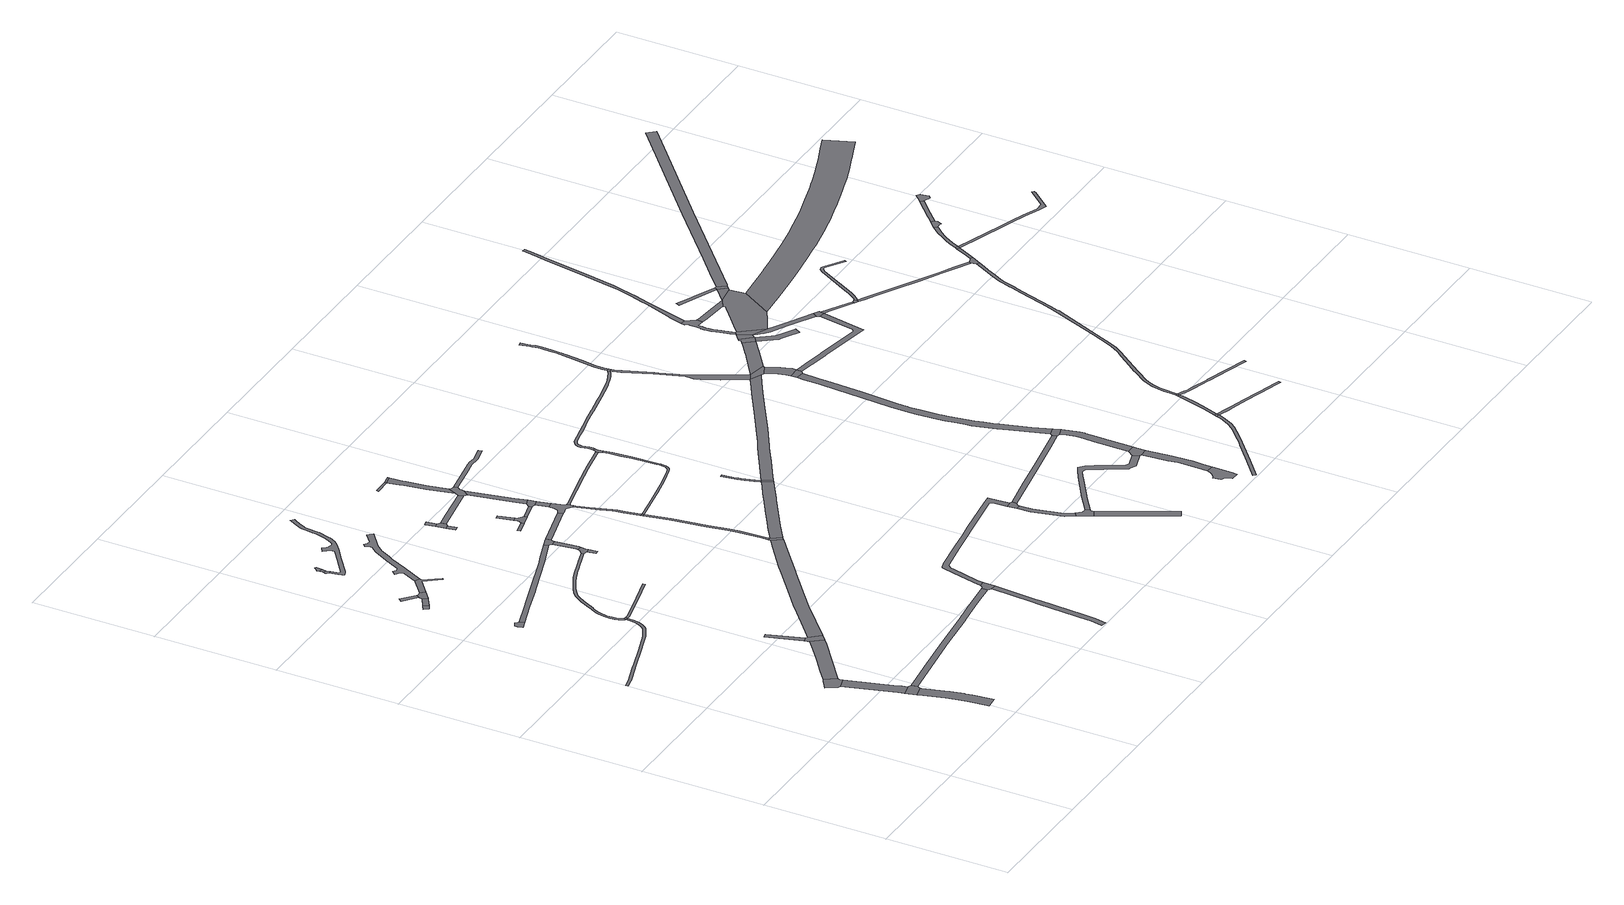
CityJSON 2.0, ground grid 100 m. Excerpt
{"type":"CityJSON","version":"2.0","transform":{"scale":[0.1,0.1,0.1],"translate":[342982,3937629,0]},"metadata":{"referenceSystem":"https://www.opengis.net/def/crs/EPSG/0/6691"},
"CityObjects":{
"road1":{"type":"Road","attributes":{"RoadStructureAttribute.sectionType":"1"},"geometry":[{"type":"MultiSurface","lod":"1","boundaries":[[[0,1,2,3,4,5,6,7,8,9,10,11,12,13,14,15,16,17]]]}]},
"road2":{"type":"Road","geometry":[{"type":"MultiSurface","lod":"1","boundaries":[[[18,19,20,21,22,23,24,25,26]]]}]},
"road3":{"type":"Road","attributes":{"RoadStructureAttribute.sectionType":"1"},"geometry":[{"type":"MultiSurface","lod":"1","boundaries":[[[27,28,29,19,18,30,31,32]]]}]},
"road4":{"type":"Road","geometry":[{"type":"MultiSurface","lod":"1","boundaries":[[[8,7,33,34,27,32]]]}]},
"road5":{"type":"Road","attributes":{"RoadStructureAttribute.sectionType":"1"},"geometry":[{"type":"MultiSurface","lod":"1","boundaries":[[[35,36,37,38,39,40,41,42,43,44,45,46,47,48,49,50,51,52,53,54,55,56,57,58,59,60,61]]]}]},
"road6":{"type":"Road","attributes":{"RoadStructureAttribute.sectionType":"1"},"geometry":[{"type":"MultiSurface","lod":"1","boundaries":[[[62,63,64,65,66,23,22,67,68]]]}]},
"road7":{"type":"Road","geometry":[{"type":"MultiSurface","lod":"1","boundaries":[[[69,70,71,72,73,74,75,76]]]}]},
"road8":{"type":"Road","geometry":[{"type":"MultiSurface","lod":"1","boundaries":[[[77,78,79,80]]]}]},
"road9":{"type":"Road","attributes":{"RoadStructureAttribute.sectionType":"1"},"geometry":[{"type":"MultiSurface","lod":"1","boundaries":[[[81,77,80,82,83]]]}]},
"road10":{"type":"Road","attributes":{"RoadStructureAttribute.sectionType":"1"},"geometry":[{"type":"MultiSurface","lod":"1","boundaries":[[[84,85,86,87]]]}]},
"road11":{"type":"Road","attributes":{"RoadStructureAttribute.sectionType":"1"},"geometry":[{"type":"MultiSurface","lod":"1","boundaries":[[[88,89,90,91]]]}]},
"road12":{"type":"Road","geometry":[{"type":"MultiSurface","lod":"1","boundaries":[[[92,93,84,87,94,62,68]]]}]},
"road13":{"type":"Road","geometry":[{"type":"MultiSurface","lod":"1","boundaries":[[[35,61,95,96,97,98]]]}]},
"road14":{"type":"Road","geometry":[{"type":"MultiSurface","lod":"1","boundaries":[[[99,100,101,88,91,81,83]]]}]},
"road15":{"type":"Road","geometry":[{"type":"MultiSurface","lod":"1","boundaries":[[[99,102,103,104,105,106,107,108,109,100]]]}]},
"road16":{"type":"Road","attributes":{"RoadStructureAttribute.sectionType":"1"},"geometry":[{"type":"MultiSurface","lod":"1","boundaries":[[[110,111,112,113,114,115,116,117,34,33,118,119,120,121,122,123,124,125]]]}]},
"road17":{"type":"Road","geometry":[{"type":"MultiSurface","lod":"1","boundaries":[[[126,127,128,129,130,131,132,133]]]}]},
"road18":{"type":"Road","attributes":{"RoadStructureAttribute.sectionType":"1"},"geometry":[{"type":"MultiSurface","lod":"1","boundaries":[[[134,135,136,132,131,137]]]}]},
"road19":{"type":"Road","geometry":[{"type":"MultiSurface","lod":"1","boundaries":[[[138,139,140,141,142,143,144,134,137]]]}]},
"road20":{"type":"Road","attributes":{"RoadStructureAttribute.sectionType":"1"},"geometry":[{"type":"MultiSurface","lod":"1","boundaries":[[[61,145,146,147,148,149,150,151,152,95]]]}]},
"road21":{"type":"Road","attributes":{"RoadStructureAttribute.sectionType":"1"},"geometry":[{"type":"MultiSurface","lod":"1","boundaries":[[[75,153,154,155,156,157,158,159,160,161,162,163,164,165,76]]]}]},
"road22":{"type":"Road","attributes":{"RoadStructureAttribute.sectionType":"1"},"geometry":[{"type":"MultiSurface","lod":"1","boundaries":[[[166,167,168,169,170,171,172,173,174,175,176,177,178,179,180,181,182,183,184,185,186,187,188,189,190,191,192,193,194,195,196,197,198,199,200,201,202,203,204,205,206,207,208,209,210,211,212,213,214,35,98]]]}]},
"road23":{"type":"Road","attributes":{"RoadStructureAttribute.sectionType":"1"},"geometry":[{"type":"MultiSurface","lod":"1","boundaries":[[[107,215,216,217,218,219,220,221,222,223,224,225,226,227,228,229,230,231,232,233,234,235,236,237,238,239,240,241,108]]]}]},
"road24":{"type":"Road","geometry":[{"type":"MultiSurface","lod":"1","boundaries":[[[242,243,244,245,246,247,248,249,250,251,252,253,254,255,256,257,258,259,260,261,262,263,264,265,266,267,268,269,270,129,128,271,272,273,274,275,276,277,278,279,280,281,282,283,284,285,286,287,288,289,290,291,292,293,294]]]}]},
"road25":{"type":"Road","attributes":{"RoadStructureAttribute.sectionType":"1"},"geometry":[{"type":"MultiSurface","lod":"1","boundaries":[[[92,295,296,297,298,299,300,301,302,303,304,305,306,307,308,309,310,311,312,93]]]}]},
"road26":{"type":"Road","attributes":{"RoadStructureAttribute.sectionType":"1"},"geometry":[{"type":"MultiSurface","lod":"1","boundaries":[[[313,314,315,316,317,318,319,320,321,322,323,324,325,326,327]]]}]},
"road27":{"type":"Road","geometry":[{"type":"MultiSurface","lod":"1","boundaries":[[[328,329,330,331,332,333,191,190,334,335,336,337]]]}]},
"road28":{"type":"Road","geometry":[{"type":"MultiSurface","lod":"1","boundaries":[[[336,338,339,337]]]}]},
"road29":{"type":"Road","attributes":{"RoadStructureAttribute.sectionType":"1"},"geometry":[{"type":"MultiSurface","lod":"1","boundaries":[[[340,331,330,341,342,343]]]}]},
"road30":{"type":"Road","geometry":[{"type":"MultiSurface","lod":"1","boundaries":[[[344,160,159,345,346,343,342,347,348,349]]]}]},
"road31":{"type":"Road","geometry":[{"type":"MultiSurface","lod":"1","boundaries":[[[350,351,125,124,327,326,352,353]]]}]},
"road32":{"type":"Road","attributes":{"RoadStructureAttribute.sectionType":"1"},"geometry":[{"type":"MultiSurface","lod":"1","boundaries":[[[354,355,356,357]]]}]},
"road33":{"type":"Road","geometry":[{"type":"MultiSurface","lod":"1","boundaries":[[[358,354,357,359,360,361]]]}]},
"road34":{"type":"Road","attributes":{"RoadStructureAttribute.sectionType":"1"},"geometry":[{"type":"MultiSurface","lod":"1","boundaries":[[[362,363,364,358,361]]]}]},
"road35":{"type":"Road","attributes":{"RoadStructureAttribute.sectionType":"1"},"geometry":[{"type":"MultiSurface","lod":"1","boundaries":[[[365,366,367,368]]]}]},
"road36":{"type":"Road","attributes":{"RoadStructureAttribute.sectionType":"1"},"geometry":[{"type":"MultiSurface","lod":"1","boundaries":[[[348,369,370,349]]]}]},
"road37":{"type":"Road","attributes":{"RoadStructureAttribute.sectionType":"1"},"geometry":[{"type":"MultiSurface","lod":"1","boundaries":[[[371,372,373,374]]]}]},
"road38":{"type":"Road","geometry":[{"type":"MultiSurface","lod":"1","boundaries":[[[375,376,377,378,374,373,379,380,381,368,367,382]]]}]},
"road39":{"type":"Road","attributes":{"RoadStructureAttribute.sectionType":"1"},"geometry":[{"type":"MultiSurface","lod":"1","boundaries":[[[359,383,384,385,386,360]]]}]},
"road40":{"type":"Road","geometry":[{"type":"MultiSurface","lod":"1","boundaries":[[[387,304,303,388,389]]]}]},
"road41":{"type":"Road","attributes":{"RoadStructureAttribute.sectionType":"1"},"geometry":[{"type":"MultiSurface","lod":"1","boundaries":[[[390,391,375,382]]]}]},
"road42":{"type":"Road","attributes":{"RoadStructureAttribute.sectionType":"1"},"geometry":[{"type":"MultiSurface","lod":"1","boundaries":[[[392,393,394,395,396,397,387,389,398,399,400,401,402,403]]]}]},
"road43":{"type":"Road","geometry":[{"type":"MultiSurface","lod":"1","boundaries":[[[404,405,406,407,408,409,410,411,412,413,414,415,370,369,416,417,418,419,420,421]]]}]},
"road44":{"type":"Road","geometry":[{"type":"MultiSurface","lod":"1","boundaries":[[[391,390,422,423,424,425]]]}]},
"road45":{"type":"Road","geometry":[{"type":"MultiSurface","lod":"1","boundaries":[[[426,392,403,427]]]}]},
"road46":{"type":"Road","attributes":{"RoadStructureAttribute.sectionType":"1"},"geometry":[{"type":"MultiSurface","lod":"1","boundaries":[[[412,411,423,422]]]}]},
"road47":{"type":"Road","attributes":{"RoadStructureAttribute.sectionType":"1"},"geometry":[{"type":"MultiSurface","lod":"1","boundaries":[[[428,429,430,431,432,426,427,433,434,435,436,437,438,439,404,421]]]}]},
"road48":{"type":"Road","attributes":{"RoadStructureAttribute.sectionType":"1"},"geometry":[{"type":"MultiSurface","lod":"1","boundaries":[[[440,441,442,443]]]}]},
"road49":{"type":"Road","attributes":{"RoadStructureAttribute.sectionType":"1"},"geometry":[{"type":"MultiSurface","lod":"1","boundaries":[[[444,445,446,425,424,447,448]]]}]},
"road50":{"type":"Road","geometry":[{"type":"MultiSurface","lod":"1","boundaries":[[[385,384,444,448,449,450,451,452,453,454,455,456]]]}]},
"road51":{"type":"Road","attributes":{"RoadStructureAttribute.sectionType":"1"},"geometry":[{"type":"MultiSurface","lod":"1","boundaries":[[[455,457,458,459,460,461,462,443,463,464,465,466,467,456]]]}]},
"road52":{"type":"Road","geometry":[{"type":"MultiSurface","lod":"1","boundaries":[[[443,462,468,469,470,440]]]}]},
"road53":{"type":"Road","attributes":{"RoadStructureAttribute.sectionType":"1"},"geometry":[{"type":"MultiSurface","lod":"1","boundaries":[[[352,471,472,473,474,475,476,477,478,479,480,481,482,483,484,485,486,487,488,489,490,491,492,493,494,495,353]]]}]},
"road54":{"type":"Road","attributes":{"RoadStructureAttribute.sectionType":"1"},"geometry":[{"type":"MultiSurface","lod":"1","boundaries":[[[496,497,498,499,500,501,502,503,389,388,504,505,506,507,508]]]}]},
"road55":{"type":"Road","attributes":{"RoadStructureAttribute.sectionType":"1"},"geometry":[{"type":"MultiSurface","lod":"1","boundaries":[[[509,510,511,512,513,514,515,516,517,518,519,452,451]]]}]},
"road56":{"type":"Road","attributes":{"RoadStructureAttribute.sectionType":"1"},"geometry":[{"type":"MultiSurface","lod":"1","boundaries":[[[520,521,522,523,524,525,407,406,526,527,528,529,530,531,532]]]}]},
"road57":{"type":"Road","attributes":{"RoadStructureAttribute.sectionType":"1"},"geometry":[{"type":"MultiSurface","lod":"1","boundaries":[[[403,533,534,535,536,537,538,539,540,541,542,543,544,545,546,547,548,549,550,551,552,553,554,555,556,557,558,559,560,561,562,563,564,565,566,567,568,569,570,571,572,573,574,575,576,577,578,427]]]}]},
"road58":{"type":"Road","attributes":{"RoadStructureAttribute.sectionType":"1"},"geometry":[{"type":"MultiSurface","lod":"1","boundaries":[[[579,580,581,582,583,584,585,586,587,588]]]}]},
"road59":{"type":"Road","attributes":{"RoadStructureAttribute.sectionType":"1"},"geometry":[{"type":"MultiSurface","lod":"1","boundaries":[[[589,590,591,592,593,594,595,596,597,598,599,600]]]}]},
"road60":{"type":"Road","geometry":[{"type":"MultiSurface","lod":"1","boundaries":[[[508,601,600,599,496]]]}]},
"road61":{"type":"Road","geometry":[{"type":"MultiSurface","lod":"1","boundaries":[[[602,603,604,605,606,607,608,583,582]]]}]},
"road62":{"type":"Road","geometry":[{"type":"MultiSurface","lod":"1","boundaries":[[[587,609,610,611,482,481,612,588]]]}]},
"road63":{"type":"Road","attributes":{"RoadStructureAttribute.sectionType":"1"},"geometry":[{"type":"MultiSurface","lod":"1","boundaries":[[[613,614,615,604,603,616,617,618,619]]]}]},
"road64":{"type":"Road","geometry":[{"type":"MultiSurface","lod":"1","boundaries":[[[620,621,520,532,622,623,556,555,624,625,626,627]]]}]},
"road65":{"type":"Road","attributes":{"RoadStructureAttribute.sectionType":"1"},"geometry":[{"type":"MultiSurface","lod":"1","boundaries":[[[628,629,630,631,632,633,634,635,636,637,638,607,606,639,640,641,642,643,644,645,646,647,648,649,650,651,652,653,654]]]}]},
"road66":{"type":"Road","attributes":{"RoadStructureAttribute.sectionType":"1"},"geometry":[{"type":"MultiSurface","lod":"1","boundaries":[[[655,656,657,658,611,610,659,660,661,662]]]}]},
"road67":{"type":"Road","attributes":{"RoadStructureAttribute.sectionType":"1"},"geometry":[{"type":"MultiSurface","lod":"1","boundaries":[[[601,663,664,665,666,667,668,669,670,671,672,673,674,675,676,677,678,679,680,681,682,600]]]}]},
"road68":{"type":"Road","geometry":[{"type":"MultiSurface","lod":"1","boundaries":[[[683,684,685,686,687,688,689,690,691,692,693,694,695,696,697,698,699,700,701]]]}]},
"road69":{"type":"Road","attributes":{"RoadStructureAttribute.sectionType":"1"},"geometry":[{"type":"MultiSurface","lod":"1","boundaries":[[[626,702,703,704,705,706,707,708,709,710,711,712,713,714,715,716,717,718,719,720,721,722,723,724,725,726,727,728,729,730,731,732,674,733,734,735,736,737,738,739,740,741,742,743,724,744,745,746,747,748,749,750,751,752,753,754,755,756,757,758,759,760,761,762,763,764,765,766,627]]]}]},
"road70":{"type":"Road","attributes":{"RoadStructureAttribute.sectionType":"1"},"geometry":[{"type":"MultiSurface","lod":"1","boundaries":[[[700,767,768,769,770,771,772,773,774,775,776,701]]]}]},
"road71":{"type":"Road","geometry":[{"type":"MultiSurface","lod":"1","boundaries":[[[653,777,772,771,778,779,780,654]]]}]},
"road72":{"type":"Road","attributes":{"RoadStructureAttribute.sectionType":"1"},"geometry":[{"type":"MultiSurface","lod":"1","boundaries":[[[781,782,783,784,785,786,787,788,789,790,791,792,793,794,795,796,780,779]]]}]},
"road73":{"type":"Road","geometry":[{"type":"MultiSurface","lod":"1","boundaries":[[[789,788,797,798,655,662]]]}]},
"road74":{"type":"Road","attributes":{"RoadStructureAttribute.sectionType":"1"},"geometry":[{"type":"MultiSurface","lod":"1","boundaries":[[[799,800,801,802,803,804,805,806,807,808,809,810,811,812,813,814,815,816,817,818]]]}]},
"road75":{"type":"Road","attributes":{"RoadStructureAttribute.sectionType":"1"},"geometry":[{"type":"MultiSurface","lod":"1","boundaries":[[[819,820,821,822,823,824,825,826,827,828,829,830,831,832,833,834,798,797,835,836,837,838,839,840,841,842,843,844,845,846,847,848,849,850,851,852,853,854]]]}]},
"road76":{"type":"Road","geometry":[{"type":"MultiSurface","lod":"1","boundaries":[[[744,724,743,855,856,857]]]}]},
"road77":{"type":"Road","attributes":{"RoadStructureAttribute.sectionType":"1"},"geometry":[{"type":"MultiSurface","lod":"1","boundaries":[[[856,858,859,860,861,862,863,864,865,866,867,868,869,870,871,872,873,874,875,876,877,878,879,880,881,882,883,857]]]}]},
"road78":{"type":"Road","geometry":[{"type":"MultiSurface","lod":"1","boundaries":[[[733,674,673,884,885,886,887]]]}]},
"road79":{"type":"Road","geometry":[{"type":"MultiSurface","lod":"1","boundaries":[[[888,889,854,853,890]]]}]},
"road80":{"type":"Road","attributes":{"RoadStructureAttribute.sectionType":"1"},"geometry":[{"type":"MultiSurface","lod":"1","boundaries":[[[885,891,892,893,889,888,894,895,896,897,898,886]]]}]},
"road81":{"type":"Road","geometry":[{"type":"MultiSurface","lod":"1","boundaries":[[[809,808,899,900]]]}]},
"road82":{"type":"Road","attributes":{"RoadStructureAttribute.sectionType":"1"},"geometry":[{"type":"MultiSurface","lod":"1","boundaries":[[[899,901,902,903,904,905,906,907,908,900]]]}]},
"road83":{"type":"Road","attributes":{"RoadStructureAttribute.sectionType":"1"},"geometry":[{"type":"MultiSurface","lod":"1","boundaries":[[[909,910,911,912,913,914,915,916,733,887,917,918]]]}]},
"road84":{"type":"Road","geometry":[{"type":"MultiSurface","lod":"1","boundaries":[[[905,904,919,920]]]}]},
"road85":{"type":"Road","attributes":{"RoadStructureAttribute.sectionType":"1"},"geometry":[{"type":"MultiSurface","lod":"1","boundaries":[[[808,921,922,923,924,925,926,927,928,929,930,931,932,933,934,899]]]}]},
"road86":{"type":"Road","geometry":[{"type":"MultiSurface","lod":"1","boundaries":[[[935,936,937,938,909,918,939]]]}]},
"road87":{"type":"Road","geometry":[{"type":"MultiSurface","lod":"1","boundaries":[[[940,941,942,936,935]]]}]},
"road88":{"type":"Road","attributes":{"RoadStructureAttribute.sectionType":"1"},"geometry":[{"type":"MultiSurface","lod":"1","boundaries":[[[943,944,945,946,947,948,949,950,951,952,939,918]]]}]},
"road89":{"type":"Road","attributes":{"RoadStructureAttribute.sectionType":"1"},"geometry":[{"type":"MultiSurface","lod":"1","boundaries":[[[953,954,955,956,957,958,959,960,961,962,942,963,964,965,966,967,968,969,970,971,972,973,974,975,976,977,978,979,980,981]]]}]},
"road90":{"type":"Road","geometry":[{"type":"MultiSurface","lod":"1","boundaries":[[[982,983,963,942,941,984]]]}]},
"road91":{"type":"Road","attributes":{"RoadStructureAttribute.sectionType":"1"},"geometry":[{"type":"MultiSurface","lod":"1","boundaries":[[[985,986,987,988,989,990,991,992,993,994,995,996,997,998,919,904]]]}]},
"road92":{"type":"Road","attributes":{"RoadStructureAttribute.sectionType":"1"},"geometry":[{"type":"MultiSurface","lod":"1","boundaries":[[[999,1000,1001,1002,1003,1004,1005,1006,1007,1008,1003,1009,1010,1011,1012,1013,1014,888,890]]]}]},
"road93":{"type":"Road","attributes":{"RoadStructureAttribute.sectionType":"1"},"geometry":[{"type":"MultiSurface","lod":"1","boundaries":[[[1015,1016,1017,984,941,1018,1019,1020,1021,1022,1023,1024]]]}]},
"road94":{"type":"Road","geometry":[{"type":"MultiSurface","lod":"1","boundaries":[[[1025,1026,1027,975,974,1028,1029,1030]]]}]},
"road95":{"type":"Road","geometry":[{"type":"MultiSurface","lod":"1","boundaries":[[[1031,1032,1025,1030,1033,1034,1035,1036,1037,982,984,1038,1039]]]}]},
"road96":{"type":"Road","geometry":[{"type":"MultiSurface","lod":"1","boundaries":[[[1040,1015,1024,1009,1003,1008]]]}]},
"road97":{"type":"Road","attributes":{"RoadStructureAttribute.sectionType":"1"},"geometry":[{"type":"MultiSurface","lod":"1","boundaries":[[[1041,1042,1043,1044,1045,1046,1047]]]}]},
"road98":{"type":"Road","attributes":{"RoadStructureAttribute.sectionType":"1"},"geometry":[{"type":"MultiSurface","lod":"1","boundaries":[[[1048,1049,1050,1051,1052,1053,1054,1055,1056,1057,1058,977,976,1059,1060,1061,1062,1063,1064,1065,1066,1067,1068,1069,1070,1071]]]}]},
"road99":{"type":"Road","attributes":{"RoadStructureAttribute.sectionType":"1"},"geometry":[{"type":"MultiSurface","lod":"1","boundaries":[[[1025,1032,1072,1073,1047]]]}]},
"road100":{"type":"Road","attributes":{"RoadStructureAttribute.sectionType":"1"},"geometry":[{"type":"MultiSurface","lod":"1","boundaries":[[[919,1074,1075,1076,1077,1078,1079,1080,1081,1082,1083,1084,1085,1086,1087,1088,1089,1090,1091,1092,1093,1094,1095,1096,1097,1098,1099,1100,1101,1102,1103,1104,1105,1106,1107,1108,1109,1110,1111,1112,1113,1114,1115,1116,1117,1118,1119,1120,1121,1122,1123,1124,1125,1126,1127,920]]]}]},
"road101":{"type":"Road","geometry":[{"type":"MultiSurface","lod":"1","boundaries":[[[1128,1129,1130,1131,1132,1006,1005]]]}]},
"road102":{"type":"Road","geometry":[{"type":"MultiSurface","lod":"1","boundaries":[[[1073,1133,1134,1041,1047]]]}]},
"road103":{"type":"Road","attributes":{"RoadStructureAttribute.sectionType":"1"},"geometry":[{"type":"MultiSurface","lod":"1","boundaries":[[[1135,1136,1137,1138,1139,1140,1141,1142,1143,1144,1145,1146,1147,1148,1149,1150,1151,1152,1153,1154,1155,1156,1157,1131,1130]]]}]},
"road104":{"type":"Road","attributes":{"RoadStructureAttribute.sectionType":"1"},"geometry":[{"type":"MultiSurface","lod":"1","boundaries":[[[1158,1159,1160,1161,1162,1130,1129,1163,1164,1165,1166,1167,1168,1169,1170]]]}]},
"road105":{"type":"Road","geometry":[{"type":"MultiSurface","lod":"1","boundaries":[[[1169,1171,1172,1173,1100,1099,1174,1175,1176,1177,1178,1170]]]}]},
"road106":{"type":"Road","attributes":{"RoadStructureAttribute.sectionType":"1"},"geometry":[{"type":"MultiSurface","lod":"1","boundaries":[[[1179,1175,1174,1180,1181,1182]]]}]},
"road107":{"type":"Road","geometry":[{"type":"MultiSurface","lod":"1","boundaries":[[[1181,1183,1184,1182]]]}]},
"road108":{"type":"Road","attributes":{"function":"3","RoadStructureAttribute.sectionType":"1"},"geometry":[{"type":"MultiSurface","lod":"1","boundaries":[[[1185,1186,1187,1188,1189,1190,1191,1192,1193,1194,1195,1196,1197,1198,1199,1200,1201,1202,1203,1204,1205,1206,1207,1208,1031,1039,1209,1210,1211,1212,1213,1214,1215,1216,1217,1218,1219,1220,1221,1222,1223,1224,1225,1226,1227,1228,1229,1230,1231]]]}]},
"road109":{"type":"Road","attributes":{"RoadStructureAttribute.sectionType":"1"},"geometry":[{"type":"MultiSurface","lod":"1","boundaries":[[[1232,1233,1234,1235,1236,1184,1183,1237,1238,1239,1240,1241,1242,1243]]]}]},
"road110":{"type":"Road","attributes":{"RoadStructureAttribute.sectionType":"1"},"geometry":[{"type":"MultiSurface","lod":"1","boundaries":[[[1244,1245,1246,1247,1248,1249,1250,1251,1134,1133,1252,1253,1254,1255,1256]]]}]},
"road111":{"type":"Road","geometry":[{"type":"MultiSurface","lod":"1","boundaries":[[[1257,1258,1259,1260,1243,1242,1261,1262]]]}]},
"road112":{"type":"Road","attributes":{"RoadStructureAttribute.sectionType":"1"},"geometry":[{"type":"MultiSurface","lod":"1","boundaries":[[[1181,1263,1264,1265,1266,1267,1268,1269,1270,1271,1272,1273,1274,1275,1276,1277,1278,1279,1183]]]}]},
"road113":{"type":"Road","attributes":{"RoadStructureAttribute.sectionType":"1"},"geometry":[{"type":"MultiSurface","lod":"1","boundaries":[[[1280,1281,1282,1283,1284,1285,1286,1259,1258]]]}]},
"road114":{"type":"Road","geometry":[{"type":"MultiSurface","lod":"1","boundaries":[[[1283,1287,1288,1289,1290,1291,1292,1293,1294,1284]]]}]}
},
"vertices":[
[1085,240,0],[1069,391,0],[1060,442,0],[1058,452,0],[1035,558,0],[1033,566,0],[974,758,0],[972,765,0],[882,742,0],[884,732,0],[894,700,0],[943,543,0],[964,445,0],[965,445,0],[977,378,0],[993,229,0],[995,210,0],[1087,220,0],
[726,1291,0],[815,1317,0],[808,1342,0],[808,1343,0],[816,1359,0],[750,1445,0],[732,1432,0],[653,1378,0],[706,1299,0],
[948,857,0],[937,901,0],[929,927,0],[847,878,0],[847,876,0],[858,834,0],
[989,796,0],[975,842,0],
[819,3097,0],[813,3043,0],[803,3001,0],[787,2966,0],[769,2938,0],[755,2927,0],[666,2881,0],[484,2817,0],[292,2756,0],[246,2741,0],[72,2684,0],[4,2667,0],[9,2647,0],[71,2662,0],[78,2663,0],[246,2719,0],[253,2721,0],[294,2734,0],[491,2797,0],[594,2833,0],[674,2861,0],[767,2909,0],[785,2924,0],[806,2956,0],[823,2994,0],[833,3039,0],[840,3094,0],
[1171,1779,0],[1117,1733,0],[1045,1674,0],[972,1616,0],[843,1516,0],[1209,1663,0],[1245,1695,0],
[408,3772,0],[403,3781,0],[398,3789,0],[362,3770,0],[358,3742,0],[370,3704,0],[440,3727,0],[427,3765,0],
[295,4486,0],[253,4462,0],[277,4423,0],[318,4448,0],
[377,4536,0],[391,4492,0],[404,4502,0],
[1199,1829,0],[1111,2110,0],[1073,2098,0],[1161,1817,0],
[403,4594,0],[299,4681,0],[276,4653,0],[380,4566,0],
[1293,1738,0],[1214,1816,0],[1169,1793,0],
[841,3114,0],[836,3114,0],[830,3115,0],[828,3116,0],
[472,4556,0],[441,4588,0],[411,4588,0],
[589,4654,0],[685,4528,0],[700,4539,0],[603,4666,0],[612,4673,0],[616,4682,0],[575,4702,0],[560,4689,0],
[2231,1006,0],[2153,996,0],[2142,994,0],[1974,972,0],[1883,961,0],[1621,929,0],[1250,879,0],[1029,849,0],[1257,833,0],[1627,883,0],[1948,922,0],[1980,926,0],[2106,943,0],[2237,960,0],[2414,981,0],[2410,1025,0],
[367,5315,0],[375,5310,0],[380,5300,0],[399,5303,0],[394,5324,0],[395,5335,0],[367,5337,0],[362,5323,0],
[370,5370,0],[370,5368,0],[370,5360,0],[398,5368,0],
[399,5379,0],[404,5421,0],[390,5423,0],[383,5411,0],[378,5405,0],[369,5401,0],[363,5393,0],
[859,3093,0],[894,3099,0],[1122,3154,0],[1313,3203,0],[1308,3223,0],[1117,3173,0],[890,3118,0],[858,3113,0],
[652,3798,0],[741,3826,0],[847,3859,0],[898,3876,0],[1237,3991,0],[1281,4007,0],[1465,4077,0],[1454,4110,0],[1266,4044,0],[1224,4028,0],[885,3914,0],[685,3851,0],[640,3836,0],
[823,3117,0],[817,3126,0],[808,3148,0],[801,3175,0],[798,3206,0],[799,3244,0],[802,3265,0],[807,3297,0],[815,3325,0],[840,3373,0],[845,3383,0],[901,3489,0],[931,3539,0],[951,3564,0],[979,3589,0],[1027,3620,0],[1077,3649,0],[1109,3664,0],[1157,3688,0],[1215,3711,0],[1249,3723,0],[1257,3725,0],[1346,3754,0],[1377,3764,0],[1479,3795,0],[1474,3814,0],[1369,3782,0],[1339,3773,0],[1209,3730,0],[1149,3706,0],[1132,3698,0],[1085,3675,0],[1068,3666,0],[1016,3637,0],[967,3605,0],[937,3577,0],[915,3551,0],[884,3499,0],[850,3436,0],[822,3382,0],[820,3378,0],[797,3332,0],[787,3302,0],[779,3245,0],[778,3206,0],[781,3172,0],[789,3141,0],[799,3116,0],[811,3101,0],
[696,4847,0],[696,4848,0],[765,4992,0],[766,4993,0],[783,5023,0],[834,5114,0],[838,5119,0],[841,5122,0],[880,5168,0],[1008,5270,0],[990,5291,0],[975,5308,0],[901,5243,0],[871,5244,0],[849,5265,0],[825,5245,0],[844,5219,0],[838,5189,0],[822,5171,0],[796,5141,0],[725,5014,0],[667,4893,0],[638,4884,0],[611,4902,0],[587,4872,0],[621,4846,0],[630,4817,0],
[887,5882,0],[884,5874,0],[856,5824,0],[833,5778,0],[827,5760,0],[824,5732,0],[821,5711,0],[816,5667,0],[812,5635,0],[791,5560,0],[784,5534,0],[762,5490,0],[745,5471,0],[719,5467,0],[713,5467,0],[703,5470,0],[694,5473,0],[684,5482,0],[663,5512,0],[620,5485,0],[661,5432,0],[664,5423,0],[664,5417,0],[664,5404,0],[574,5337,0],[511,5290,0],[433,5232,0],[421,5230,0],[411,5236,0],[391,5232,0],[398,5204,0],[403,5193,0],[409,5189,0],[414,5190,0],[426,5195,0],[451,5208,0],[592,5313,0],[706,5397,0],[725,5414,0],[765,5448,0],[787,5473,0],[812,5523,0],[816,5537,0],[842,5629,0],[845,5658,0],[851,5707,0],[854,5732,0],[857,5754,0],[861,5766,0],[882,5809,0],[910,5857,0],[918,5870,0],[890,5891,0],
[1597,2014,0],[1724,2117,0],[1884,2248,0],[1975,2321,0],[1980,2326,0],[2211,2514,0],[2285,2574,0],[2332,2611,0],[2337,2615,0],[2283,2691,0],[2264,2678,0],[2201,2632,0],[1984,2464,0],[1915,2409,0],[1644,2188,0],[1550,2110,0],[1485,2054,0],[1282,1875,0],
[2441,958,0],[2415,614,0],[2412,567,0],[2391,236,0],[2390,211,0],[2382,112,0],[2364,17,0],[2409,9,0],[2426,106,0],[2435,208,0],[2457,577,0],[2460,611,0],[2486,955,0],[2486,958,0],[2441,960,0],
[1546,3804,0],[1548,3822,0],[1551,3856,0],[1512,3865,0],[1506,3845,0],[1494,3831,0],[1506,3795,0],[1513,3793,0],[1516,3792,0],[1548,3797,0],
[1524,3720,0],[1560,3724,0],
[1515,3878,0],[1555,3877,0],[1533,4062,0],[1493,4057,0],
[1522,4134,0],[1474,4077,0],[1485,4070,0],[1533,4080,0],[1544,4096,0],[1534,4137,0],
[2435,1042,0],[2424,1032,0],[2491,1059,0],[2445,1054,0],
[1326,4844,0],[1339,4772,0],[1376,4781,0],[1362,4850,0],
[1313,4923,0],[1380,4874,0],[1376,4915,0],[1350,4929,0],
[1336,5014,0],[1299,5007,0],[1300,4998,0],
[1541,4374,0],[1547,4351,0],[1653,4377,0],[1647,4401,0],
[1905,4190,0],[1894,4229,0],
[1652,4597,0],[1623,4591,0],[1655,4464,0],[1684,4474,0],
[1737,4423,0],[1710,4437,0],[1698,4447,0],[1690,4458,0],[1658,4448,0],[1658,4434,0],[1656,4422,0],[1743,4400,0],
[1519,4898,0],[1786,4945,0],[1772,4984,0],[1481,4933,0],
[2283,2706,0],[2358,2630,0],[2305,2707,0],
[1881,4434,0],[1875,4457,0],
[2150,3665,0],[2188,3467,0],[2233,3188,0],[2262,3027,0],[2271,2949,0],[2281,2758,0],[2302,2760,0],[2291,2950,0],[2283,3030,0],[2254,3192,0],[2209,3471,0],[2171,3669,0],
[2041,4183,0],[2034,4203,0],[2034,4205,0],[2032,4229,0],[2028,4229,0],[2021,4231,0],[2016,4238,0],[1987,4335,0],[1939,4324,0],[1936,4282,0],[1930,4261,0],[1924,4249,0],[1921,4194,0],[1960,4206,0],[1971,4206,0],[1985,4201,0],[1998,4192,0],[2017,4175,0],
[1914,4432,0],[1963,4443,0],[1949,4507,0],[1902,4490,0],
[2147,3680,0],[2168,3683,0],
[2077,3980,0],[2103,3892,0],[2111,3865,0],[2122,3809,0],[2146,3688,0],[2165,3700,0],[2143,3813,0],[2131,3870,0],[2121,3904,0],[2097,3986,0],[2071,4069,0],[2041,4167,0],
[1679,5538,0],[1552,5535,0],[1552,5517,0],[1683,5520,0],
[1806,4923,0],[1879,4591,0],[1885,4566,0],[1927,4604,0],[1846,4972,0],
[1847,4995,0],[1849,5012,0],[1865,5035,0],[1859,5065,0],[1845,5065,0],[1834,5069,0],[1822,5081,0],[1786,5010,0],
[1788,5235,0],[1785,5255,0],[1767,5371,0],[1762,5406,0],[1761,5421,0],[1752,5540,0],[1697,5453,0],[1702,5426,0],[1709,5390,0],[1739,5226,0],[1762,5122,0],
[1751,5548,0],[1723,5546,0],[1722,5546,0],
[2493,1108,0],[2525,1237,0],[2548,1324,0],[2558,1360,0],[2582,1391,0],[2835,1432,0],[3007,1460,0],[3110,1476,0],[3478,1533,0],[3499,1511,0],[3506,1401,0],[3554,1405,0],[3547,1515,0],[3542,1579,0],[3480,1573,0],[3110,1517,0],[3002,1500,0],[2833,1474,0],[2580,1432,0],[2552,1424,0],[2543,1422,0],[2536,1418,0],[2531,1411,0],[2499,1299,0],[2454,1116,0],
[2966,3130,0],[2902,3090,0],[2784,3017,0],[2770,3009,0],[2594,2898,0],[2488,2830,0],[2402,2774,0],[2331,2725,0],[2489,2722,0],[2800,2919,0],[2818,2930,0],[2964,3025,0],[3013,3055,0],
[2072,5073,0],[2188,5094,0],[2218,5095,0],[2253,5091,0],[2279,5094,0],[2399,5119,0],[2393,5148,0],[2275,5123,0],[2253,5122,0],[2219,5125,0],[2185,5124,0],
[2771,4388,0],[2534,4341,0],[2506,4335,0],[2300,4290,0],[2211,4269,0],[2044,4230,0],[2048,4211,0],[2229,4253,0],[2304,4270,0],[2431,4298,0],[2497,4313,0],[2538,4322,0],[2776,4368,0],
[2379,3705,0],[2483,3724,0],[2592,3746,0],[2659,3760,0],[2669,3762,0],[2719,3775,0],[2774,3790,0],[2801,3798,0],[2811,3803,0],[2818,3810,0],[2829,3822,0],[2835,3831,0],[2839,3842,0],[2842,3856,0],[2844,3871,0],[2844,3892,0],[2844,3917,0],[2840,3981,0],[2838,4074,0],[2834,4120,0],[2821,4276,0],[2818,4302,0],[2814,4346,0],[2794,4340,0],[2799,4292,0],[2801,4274,0],[2807,4195,0],[2815,4109,0],[2825,3980,0],[2829,3916,0],[2829,3892,0],[2829,3872,0],[2827,3858,0],[2824,3846,0],[2821,3838,0],[2817,3831,0],[2808,3821,0],[2802,3816,0],[2795,3812,0],[2770,3804,0],[2715,3789,0],[2666,3777,0],[2656,3775,0],[2589,3760,0],[2480,3738,0],[2376,3719,0],
[3519,1216,0],[3573,996,0],[3580,969,0],[3621,901,0],[3654,921,0],[3615,984,0],[3608,1016,0],[3557,1222,0],[3550,1323,0],[3512,1321,0],
[2971,3187,0],[2950,3255,0],[2947,3267,0],[2936,3305,0],[2933,3323,0],[2918,3430,0],[2899,3427,0],[2916,3301,0],[2931,3250,0],[2952,3181,0],[2965,3135,0],[2984,3140,0],
[3030,3066,0],
[3663,822,0],[3682,786,0],[3735,815,0],[3740,844,0],[3746,849,0],[3726,877,0],[3696,883,0],
[3558,1347,0],[3575,1358,0],[3574,1398,0],[3510,1343,0],
[3986,345,0],[3840,618,0],[3814,668,0],[3743,672,0],[3933,317,0],[3983,226,0],[4036,256,0],
[2781,4397,0],[2776,4389,0],[2783,4359,0],[2789,4348,0],[2808,4369,0],[2807,4388,0],[2810,4411,0],[2790,4417,0],
[4445,899,0],[4431,904,0],[4417,910,0],[4399,941,0],[4303,1107,0],[4268,1168,0],[4224,1203,0],[4177,1181,0],[4112,1143,0],[4106,1139,0],[3874,984,0],[3894,955,0],[3906,963,0],[4114,1103,0],[4130,1114,0],[4187,1147,0],[4192,1147,0],[4221,1141,0],[4287,1026,0],[4355,909,0],[4367,888,0],[4369,886,0],[4379,867,0],[4395,861,0],[4442,841,0],[4574,883,0],[4557,935,0],
[4531,1579,0],[4385,1551,0],[4138,1505,0],[3848,1450,0],[3892,1418,0],[4125,1462,0],[4377,1509,0],[4539,1540,0],
[3130,3128,0],[3252,3203,0],[3369,3276,0],[3414,3304,0],[3419,3307,0],[3436,3316,0],[3638,3438,0],[3846,3567,0],[4020,3676,0],[4187,3777,0],[4283,3832,0],[4192,3874,0],[4146,3848,0],[4145,3848,0],[3978,3744,0],[3804,3636,0],[3596,3507,0],[3447,3418,0],[3382,3381,0],[3312,3340,0],
[4609,319,0],[4599,307,0],[4585,290,0],[4561,274,0],[4556,273,0],[4564,209,0],[4577,203,0],[4586,198,0],[4594,191,0],[4601,183,0],[4606,176,0],[4611,162,0],[4617,144,0],[4682,140,0],[4684,187,0],[4689,333,0],[4689,337,0],[4689,350,0],[4625,353,0],
[2812,4428,0],[2813,4462,0],[2801,4515,0],[2802,4535,0],[2807,4549,0],[2817,4562,0],[2836,4574,0],[2900,4591,0],[2990,4606,0],[3058,4622,0],[3064,4623,0],[3147,4642,0],[3198,4653,0],[3243,4662,0],[3261,4666,0],[3262,4666,0],[3465,4706,0],[3618,4740,0],[3665,4754,0],[3695,4762,0],[3750,4785,0],[3793,4806,0],[3816,4823,0],[3820,4804,0],[3839,4747,0],[3927,4524,0],[4005,4305,0],[4007,4263,0],[4001,4239,0],[4023,4192,0],[4084,4058,0],[4245,3904,0],[4111,4153,0],[4078,4212,0],[4059,4250,0],[4035,4302,0],[4010,4361,0],[3958,4504,0],[3948,4532,0],[3861,4755,0],[3843,4810,0],[3838,4828,0],[3804,4839,0],[3782,4823,0],[3742,4803,0],[3689,4781,0],[3669,4776,0],[3613,4759,0],[3503,4735,0],[3461,4726,0],[3418,4717,0],[3276,4689,0],[3257,4686,0],[3254,4685,0],[3148,4663,0],[3052,4641,0],[2987,4627,0],[2895,4610,0],[2828,4592,0],[2803,4577,0],[2790,4559,0],[2782,4540,0],[2781,4513,0],[2793,4460,0],[2792,4429,0],
[4692,435,0],[4692,510,0],[4689,579,0],[4681,679,0],[4665,882,0],[4596,878,0],[4612,671,0],[4624,595,0],[4628,509,0],[4628,436,0],
[4585,887,0],[4661,958,0],[4661,983,0],[4592,984,0],
[4664,1189,0],[4664,1218,0],[4666,1287,0],[4669,1381,0],[4669,1384,0],[4668,1424,0],[4650,1505,0],[4632,1559,0],[4566,1536,0],[4584,1487,0],[4599,1416,0],[4600,1385,0],[4597,1289,0],[4596,1263,0],[4595,1219,0],[4594,1103,0],
[4611,1618,0],[4546,1596,0],
[4736,15,0],[4894,147,0],[5093,317,0],[5173,388,0],[5190,405,0],[5209,423,0],[5249,464,0],[5284,510,0],[5333,603,0],[5347,643,0],[5325,651,0],[5311,612,0],[5264,525,0],[5230,480,0],[5190,439,0],[5156,407,0],[5077,336,0],[5053,318,0],[4878,166,0],[4720,34,0],
[4371,3526,0],[4367,3434,0],[4365,3393,0],[4364,3382,0],[4328,2799,0],[4324,2727,0],[4323,2671,0],[4327,2580,0],[4336,2409,0],[4345,2355,0],[4359,2262,0],[4368,2200,0],[4375,2155,0],[4422,1971,0],[4448,1888,0],[4494,1743,0],[4559,1765,0],[4488,1990,0],[4476,2038,0],[4459,2105,0],[4443,2169,0],[4413,2365,0],[4405,2416,0],[4405,2420,0],[4403,2456,0],[4396,2584,0],[4392,2671,0],[4393,2695,0],[4393,2725,0],[4397,2795,0],[4414,3076,0],[4433,3390,0],[4436,3446,0],[4437,3472,0],[4442,3576,0],[4374,3588,0],
[3837,4835,0],[3836,4848,0],[3813,4846,0],
[3833,4887,0],[3834,4956,0],[3851,5082,0],[3868,5216,0],[3868,5219,0],[3871,5243,0],[3875,5284,0],[3878,5336,0],[3879,5389,0],[3878,5435,0],[3874,5467,0],[3872,5484,0],[3863,5530,0],[3853,5581,0],[3830,5577,0],[3846,5497,0],[3849,5480,0],[3855,5433,0],[3856,5401,0],[3856,5389,0],[3855,5337,0],[3852,5286,0],[3845,5218,0],[3829,5097,0],[3811,4958,0],[3810,4886,0],
[4300,3826,0],[4304,3824,0],[4390,3865,0],[4391,3875,0],
[4467,3641,0],[4371,3635,0],[4464,3596,0],
[4328,3792,0],[4353,3733,0],[4368,3672,0],[4465,3677,0],[4463,3689,0],[4437,3759,0],[4417,3802,0],[4396,3842,0],
[5355,665,0],[5332,673,0],
[5393,773,0],[5422,872,0],[5453,980,0],[5463,1029,0],[5442,1033,0],[5431,985,0],[5399,879,0],[5370,780,0],
[4608,4165,0],[4589,4148,0],[4530,4104,0],[4511,4089,0],[4479,4065,0],[4459,4050,0],[4262,3914,0],[4247,3906,0],[4555,3993,0],[4678,4087,0],
[5468,1049,0],[5446,1052,0],
[5448,610,0],[5481,601,0],[5627,560,0],[5739,528,0],[5771,519,0],[5920,474,0],[5957,461,0],[5965,483,0],[5927,496,0],[5778,541,0],[5739,552,0],[5626,584,0],[5494,621,0],[5455,632,0],
[4718,4125,0],[4642,4214,0],[4627,4202,0],[4630,4184,0],[4721,4120,0],
[4732,4135,0],[4746,4153,0],[4692,4257,0],
[4781,3952,0],[4797,3943,0],[4865,3906,0],[4915,3879,0],[4939,3866,0],[4965,3914,0],[4957,3919,0],[4889,3956,0],[4817,3995,0],[4797,4021,0],
[4649,4548,0],[4649,4526,0],[4644,4521,0],[4644,4494,0],[4646,4469,0],[4650,4437,0],[4655,4402,0],[4662,4372,0],[4675,4321,0],[4680,4301,0],[4718,4277,0],[4704,4329,0],[4703,4330,0],[4691,4379,0],[4685,4407,0],[4679,4442,0],[4676,4472,0],[4674,4495,0],[4674,4527,0],[4674,4531,0],[4676,4559,0],[4731,4553,0],[4736,4603,0],[4683,4673,0],[4645,4684,0],[4635,4650,0],[4652,4634,0],[4652,4611,0],[4650,4560,0],
[4726,4272,0],[4720,4274,0],[4867,4094,0],
[5513,1005,0],[5544,991,0],[5593,976,0],[5738,931,0],[5741,931,0],[5930,875,0],[6100,821,0],[6106,841,0],[5936,894,0],[5744,951,0],[5741,952,0],[5593,997,0],[5551,1009,0],[5522,1024,0],
[4583,3576,0],[4734,3550,0],[4756,3546,0],[5186,3474,0],[5250,3833,0],[5293,3817,0],[5481,3709,0],[5492,3728,0],[5455,3749,0],[5257,3862,0],[5205,3840,0],[5153,3546,0],[5129,3529,0],[4764,3591,0],[4747,3593,0],[4627,3614,0],
[5213,3903,0],[5039,3999,0],[4937,4055,0],[4769,4122,0],[4797,4093,0],[4805,4086,0],[4844,4055,0],[4917,4015,0],[5006,3966,0],[5192,3864,0],
[5067,4569,0],[4891,4587,0],[4759,4601,0],[4772,4549,0],[4860,4540,0],[4992,4527,0],
[5231,4466,0],[5216,4593,0],[5000,4510,0],[4981,4493,0],[4876,4399,0],[4807,4340,0],[4798,4333,0],[4987,4160,0],[5073,4208,0],
[5260,3878,0],
[5195,4700,0],[5018,4778,0],[4999,4786,0],[4871,4842,0],[4859,4814,0],[5001,4752,0],[5183,4672,0],
[4986,6121,0],[4958,5970,0],[4898,5599,0],[4855,5367,0],[4842,5309,0],[4813,5202,0],[4784,5109,0],[4777,5085,0],[4761,5033,0],[4697,4847,0],[4673,4779,0],[4714,4779,0],[4738,4860,0],[4787,5031,0],[4829,5160,0],[4837,5195,0],[4866,5303,0],[4879,5362,0],[4897,5462,0],[4923,5595,0],[4983,5966,0],[5011,6117,0],[5019,6166,0],[4994,6170,0],
[5225,4600,0],[5238,4611,0],
[5470,1088,0],[5474,1148,0],[5481,1200,0],[5493,1250,0],[5509,1293,0],[5533,1338,0],[5599,1434,0],[5608,1447,0],[5704,1575,0],[5743,1625,0],[5796,1692,0],[5828,1742,0],[5855,1797,0],[5922,1959,0],[6084,2353,0],[6087,2361,0],[6112,2439,0],[6199,2711,0],[6214,2755,0],[6230,2800,0],[6257,2885,0],[6273,2927,0],[6305,2989,0],[6347,3068,0],[6373,3117,0],[6402,3170,0],[6381,3182,0],[6352,3129,0],[6283,3000,0],[6251,2936,0],[6244,2919,0],[6235,2893,0],[6211,2820,0],[6207,2808,0],[6188,2753,0],[6176,2718,0],[6178,2717,0],[6118,2529,0],[6094,2454,0],[6067,2369,0],[5902,1969,0],[5835,1806,0],[5809,1753,0],[5778,1704,0],[5743,1660,0],[5687,1589,0],[5598,1471,0],[5590,1460,0],[5514,1349,0],[5489,1302,0],[5472,1257,0],[5459,1204,0],[5452,1150,0],[5448,1090,0],
[5485,3707,0],[5515,3691,0],[5525,3710,0],[5518,3731,0],[5507,3727,0],
[5262,4633,0],[5208,4694,0],
[5535,3713,0],[5551,3727,0],[5574,3754,0],[5600,3796,0],[5773,4104,0],[5795,4128,0],[5797,4129,0],[5807,4130,0],[5811,4129,0],[5820,4125,0],[5965,4031,0],[5976,4048,0],[5830,4142,0],[5818,4148,0],[5808,4151,0],[5780,4145,0],[5755,4117,0],[5700,4019,0],[5607,3854,0],[5581,3807,0],[5557,3767,0],[5536,3743,0],[5524,3733,0],
[6265,3304,0],[6153,3363,0],[5991,3449,0],[5665,3634,0],[5574,3684,0],[5556,3668,0],[5654,3615,0],[5788,3539,0],[5980,3430,0],[6141,3345,0],[6254,3284,0],[6367,3223,0],[6378,3242,0],
[6374,3216,0],[6379,3204,0],[6380,3196,0],[6445,3249,0],[6424,3260,0],[6413,3253,0],[6404,3248,0],[6392,3244,0],
[6448,3306,0],[6470,3295,0],[6520,3396,0],[6498,3407,0],
[6529,3414,0],[6507,3425,0],
[7376,4980,0],[7260,4933,0],[7157,4891,0],[7153,4890,0],[7070,4858,0],[7069,4858,0],[6947,4814,0],[6840,4777,0],[6792,4761,0],[6761,4751,0],[6725,4740,0],[6680,4726,0],[6579,4697,0],[6476,4668,0],[6395,4647,0],[6318,4629,0],[6238,4611,0],[6121,4587,0],[6027,4569,0],[5946,4555,0],[5850,4541,0],[5693,4519,0],[5595,4506,0],[5559,4502,0],[5279,4230,0],[5512,4255,0],[5623,4268,0],[5725,4281,0],[5884,4303,0],[5985,4319,0],[6070,4333,0],[6168,4352,0],[6288,4376,0],[6372,4395,0],[6380,4397,0],[6453,4415,0],[6538,4437,0],[6606,4455,0],[6820,4520,0],[6880,4539,0],[6979,4569,0],[7102,4614,0],[7230,4662,0],[7246,4668,0],[7341,4705,0],[7461,4753,0],[7466,4755,0],
[6669,3682,0],[6625,3626,0],[6591,3577,0],[6557,3522,0],[6528,3468,0],[6549,3457,0],[6578,3510,0],[6611,3564,0],[6644,3611,0],[6690,3660,0],[6704,3674,0],[6683,3695,0],
[6637,5956,0],[6625,5946,0],[6374,5725,0],[5995,5392,0],[5518,4968,0],[5314,4789,0],[5270,4749,0],[5215,4700,0],[5269,4639,0],[6050,5332,0],[6681,5885,0],[6917,6094,0],[6863,6155,0],
[6767,3708,0],[6763,3729,0],[6742,3751,0],[6741,3750,0],[6737,3677,0],[6752,3671,0],
[6930,3253,0],[7055,3212,0],[7078,3204,0],[7135,3186,0],[7255,3136,0],[7321,3114,0],[7339,3135,0],[7456,3272,0],[7469,3288,0],[7455,3300,0],[7454,3301,0],[7332,3158,0],[7320,3157,0],[7262,3154,0],[7142,3204,0],[7040,3238,0],[6936,3272,0],
[6802,3766,0],[6847,3810,0],[6967,3924,0],[6976,3933,0],[6955,3955,0],[6800,3806,0],[6782,3789,0],
[7029,3910,0],[7055,3929,0],[7053,3932,0],[7043,3979,0],[7039,3995,0],[7018,4016,0],[6986,3985,0],[6967,3966,0]
]}
